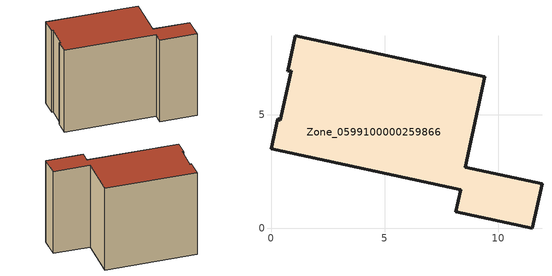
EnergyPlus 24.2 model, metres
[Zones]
Zone_0599100000259866
 floor ground (C_G): 0.4,4.77 0.9,6.94 0.73,6.91 1.07,8.49 9.42,6.68 8.56,2.69 11.94,1.96 11.52,0 8.14,0.73 8.35,1.71 0,3.5 0.29,4.84 z0
 wall outside (C_F): 8.35,1.71 8.14,0.73 11.52,0 11.94,1.96 8.56,2.69 9.42,6.68 1.07,8.49 0.73,6.91 0.9,6.94 0.4,4.77 0.29,4.84 0,3.5 8.35,1.71 z0:8.42
 roof outside (C_R): 0.9,6.94 0.4,4.77 0.29,4.84 0,3.5 8.35,1.71 8.14,0.73 11.52,0 11.94,1.96 8.56,2.69 9.42,6.68 1.07,8.49 0.73,6.91 z8.42
[BUILDING]
Pand.0599100000259866: North Axis=0; Terrain=City; Loads Convergence Tolerance Value=0.04; Temperature Convergence Tolerance Value=0.4; Solar Distribution=FullExterior; Maximum Number of Warmup Days=25; Minimum Number of Warmup Days=1
[Site:Location]
Rotterdam.The.Hague.AP_ZH_NLD Design_Conditions: Latitude=51.96; Longitude=4.45; Time Zone=1; Elevation=-4.5
[SITE:GROUNDTEMPERATURE:BUILDINGSURFACE]
18, 18, 18, 18, 18, 18, 18, 18, 18, 18, 18, 18
[MATERIAL] Thermal Absorptance=0.9; Solar Absorptance=0.7; Visible Absorptance=0.7
Name | Roughness | Thickness | Conductivity | Density | Specific Heat
G.TI.1975-1991 | MediumSmooth | 0.15 | 0.288461 | 540 | 1210
F.TI.1975-1991 | Rough | 0.3 | 0.230769 | 1920 | 840
R.TI.1975-1991 | MediumRough | 0.2 | 0.153846 | 1500 | 1000
[CONSTRUCTION]
C_G: G.TI.1975-1991
C_F: F.TI.1975-1991
C_R: R.TI.1975-1991
[ZONE]
Zone_0599100000259866: Type=1; Multiplier=1; Ceiling Height=Autocalculate; Volume=Autocalculate; Floor Area=autocalculate; Part of Total Floor Area=Yes
[ZONEINFILTRATION:DESIGNFLOWRATE]
Infil_Zone_0599100000259866: Zone or ZoneList or Space or SpaceList=Zone_0599100000259866; Schedule=AlwaysOn; Design Flow Rate Calculation Method=Flow/Area; Flow Rate per Floor Area=0.003; Constant Term Coefficient=1; Temperature Term Coefficient=0; Velocity Term Coefficient=0; Velocity Squared Term Coefficient=0
[HVACTEMPLATE:ZONE:IDEALLOADSAIRSYSTEM]
Zone_0599100000259866: Maximum Heating Supply Air Temperature=50; Minimum Cooling Supply Air Temperature=13; Maximum Heating Supply Air Humidity Ratio=0.0156; Minimum Cooling Supply Air Humidity Ratio=0.0077; Heating Limit=NoLimit; Cooling Limit=NoLimit; Dehumidification Control Type=ConstantSensibleHeatRatio; Cooling Sensible Heat Ratio=0.7; Dehumidification Setpoint=60; Humidification Control Type=None; Humidification Setpoint=30; Outdoor Air Method=None; Outdoor Air Flow Rate per Person=0.00944; Outdoor Air Flow Rate per Zone Floor Area=0; Outdoor Air Flow Rate per Zone=0; Demand Controlled Ventilation Type=None; Outdoor Air Economizer Type=NoEconomizer; Heat Recovery Type=None; Sensible Heat Recovery Effectiveness=0.7; Latent Heat Recovery Effectiveness=0.65
[ZONECONTROL:THERMOSTAT]
ThermostatControl_Zone_0599100000259866: Zone or ZoneList=Zone_0599100000259866; Control Type Schedule=DualSetpointControlType; Control 1=Thermostat_Zone_0599100000259866; Temperature Difference Between Cutout And Setpoint=0
[THERMOSTATSETPOINT:DUALSETPOINT]
Thermostat_Zone_0599100000259866: Heating Setpoint Temperature Schedule=HeatingSetpoint_Zone_0599100000259866; Cooling Setpoint Temperature Schedule=CoolingSetpoint_Zone_0599100000259866
[SCHEDULE:COMPACT]
HeatingSetpoint_Zone_0599100000259866: Through: 12/31, For: AllDays, Until: 24:00, 21
CoolingSetpoint_Zone_0599100000259866: Through: 12/31, For: AllDays, Until: 24:00, 24
DualSetpointControlType: Through: 12/31, For: AllDays, Until: 24:00, 4
AlwaysOn: Through: 12/31, For: AllDays, Until: 24:00, 1
